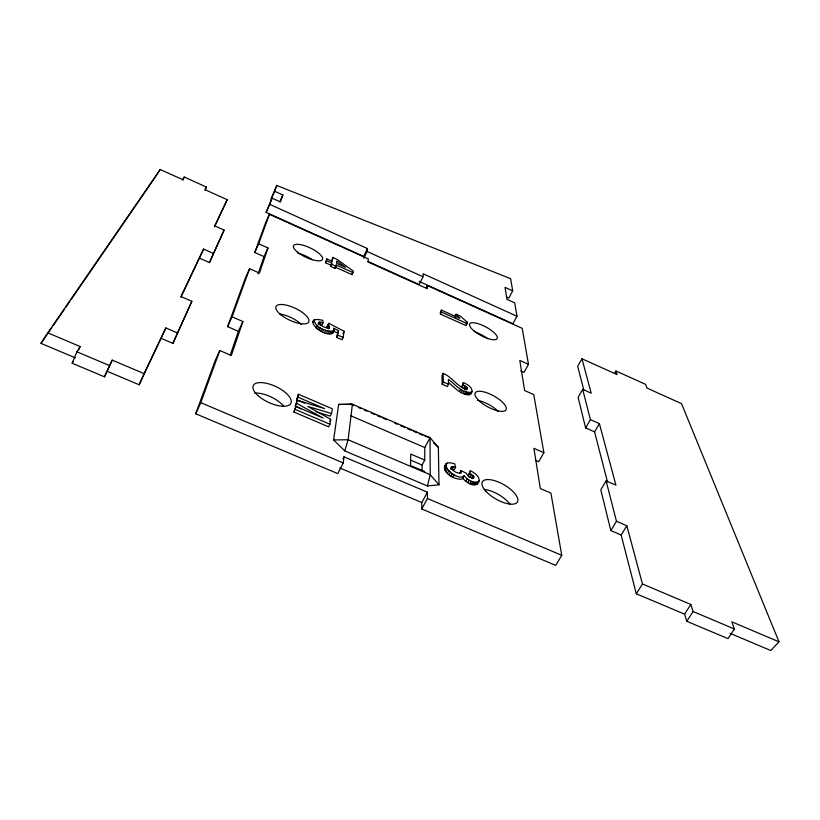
<?xml version="1.0" encoding="UTF-8"?>
<svg xmlns="http://www.w3.org/2000/svg" width="820" height="820" viewBox="0 0 820 820"><rect width="100%" height="100%" fill="white"/><g stroke="black" fill="none" stroke-linecap="round" stroke-linejoin="round"><path stroke-width="1.23" d="M422.033 470.823L422.074 465.032L424.739 460.051L424.78 447.546L430.039 437.706L352.405 404.239L338.65 404.444L333.607 439.971L344.748 450.877L427.435 485.983L438.997 484.794L438.362 447.341L430.039 437.706L425.078 436.25M367.924 261.436L419.133 284.519L423.058 276.77L423.079 273.747L516.959 316.233L512.9 323.746L419.174 281.444M535.388 460.266L538.709 461.711L543.875 452.671L533.892 448.325L540.339 488.566L550.917 493.117L561.751 555.304L555.734 565.39L421.757 508.974L421.808 502.578L427.435 492.195L344.01 456.853L342.924 458.974M448.724 382.755C454.731 387.542 461.926 396.306 470.485 394.317C475.323 389.049 467.543 384.426 463.382 382.55L461.793 387.009L466.067 389.941L467.267 387.706L462.982 384.785L463.382 382.55M470.926 392.821L470.485 394.317M479.177 480.776L478.695 481.586C473.437 484.005 467.39 479.72 464.079 475.754L462.705 478.255C466.006 482.232 472.064 486.506 477.312 484.066C482.693 478.572 475.057 472.914 470.362 470.762L468.199 475.825L471.51 477.947L472.884 475.467L469.573 473.345L470.362 470.762M477.896 482.18L477.312 484.066M520.782 370.958L524.031 372.403L528.49 364.336L522.217 328.348L427.312 285.524L427.312 288.702L367.975 261.949L368.344 258.925L269.431 214.286L258.679 243.806L267.986 247.958L259.427 273.08L249.598 268.724L232.08 316.827L242.894 321.532L231.312 355.49L219.801 350.529L215.076 360.861L195.703 413.782L337.799 473.622L343.262 462.921L344.01 456.853M363.813 258.208L367.093 251.473L367.462 248.583L269.729 204.354L272.025 198.173L280.409 201.976L282.849 194.996L274.608 191.255L276.76 185.453L510.645 278.697L512.695 290.854L508.83 298.07L506.657 297.076M464.079 475.754L463.167 476.666C453.942 480.53 434.6 457.919 454.751 463.833L455.612 467.277L454.249 469.768L450.713 469.05L452.076 466.549L455.612 467.277M462.705 478.255L461.783 479.177C454.598 480.007 439.92 472.125 446.223 463.566M352.989 272.547L336.261 265.044L335.257 267.146L351.975 274.638L352.989 272.547L353.215 271.01L337.286 259.489L332.899 257.521L331.526 261.498M351.975 274.638L352.21 273.091M298.439 394.246L297.834 397.136L324.628 408.626L297.188 400.211L296.543 403.255L323.09 418.046L295.887 406.412L293.97 412.05L328.646 426.841L329.958 424.237L330.696 419.307L307.787 406.423L331.567 413.536L332.295 408.78L298.439 394.246L296.563 399.719L304.722 403.214M322.967 322.875L321.204 322.301L320.087 324.617L321.85 325.181L322.967 322.875L322.813 320.353C299.526 314.777 322.783 338.773 332.817 333.084L334.242 330.111L333.555 328.123L338.527 330.696L336.692 337.399L342.042 339.746L343.18 337.43L344.103 331.28L328.933 323.346L326.811 327.211L328.287 328.758L329.404 326.442L327.938 324.904M336.692 337.399L338.527 330.696M332.899 257.521L332.151 261.313L326.842 258.925L326.483 260.657L331.803 263.056L330.573 266.326L335.031 268.324L336.261 265.044M335.031 268.324L335.257 267.146M330.573 266.326L331.803 263.056M300.796 408.954L295.272 405.869L297.188 400.211M330.808 265.147L325.478 262.759L326.842 258.925M293.97 412.05L295.887 406.412M427.435 485.983L430.213 474.729L430.039 437.706M344.748 450.877L348.141 439.756L352.405 404.239L338.65 404.444M230.235 355.091L238.394 331.331L242.894 321.532M258.064 274.003L264.04 256.609L267.986 247.958M195.703 413.782L200.797 402.681L219.801 350.529M238.394 331.331L227.601 326.637L245.498 277.734L249.598 268.724M264.04 256.609L254.743 252.468L265.721 222.476L269.431 214.286M367.462 248.583L363.66 256.393L266.1 212.37L272.025 198.173M47.775 332.828L160.187 169.494L182.655 179.621L184.233 177.048L206.414 187.062L204.99 189.686L227.201 199.69L214.686 225.869L224.106 230.071L213.518 253.452L203.596 249.065L180.912 296.512L191.87 301.288L177.54 332.961L165.886 327.938L144.053 373.602L112.227 360.123L104.478 376.831L72.17 363.229L76.906 351.79L80.135 346.532L47.775 332.828L41 343.365L75.43 357.889M78.72 349.945L80.135 346.532M314.183 319.954C314.921 327.446 327.016 332.643 333.945 330.778M182.901 180.185L184.233 177.048M104.478 376.831L112.227 360.123M205.072 190.178L206.414 187.062M107.43 371.388L139.174 384.775L144.053 373.602M139.174 384.775L165.886 327.938M180.943 297.27L203.596 249.065M227.201 199.69L214.553 226.863M161.314 338.393L172.938 343.375L177.54 332.961M191.87 301.288L172.938 343.375M199.578 258.218L209.479 262.584L213.518 253.452M224.106 230.071L209.479 262.584M332.817 333.084L334.242 330.111M276.76 185.453L271.082 199.055L274.608 191.255M266.1 212.37L269.729 204.354M254.743 252.468L258.679 243.806M279.815 201.669L282.849 194.996M227.601 326.637L232.08 316.827M325.478 262.759L326.483 260.657M313.066 322.27L314.747 319.431M316.048 327.979L317.176 325.653M318.109 323.787L318.857 322.25L321.204 322.301M318.683 324.412L319.8 322.106M317.473 329.015L318.601 326.688M319.031 329.988L320.159 327.662M320.702 330.901L321.829 328.574M322.486 331.752L323.623 329.414M328.933 323.346L326.811 327.211M324.617 332.612L325.745 330.286M327.682 328.031L328.81 325.714M326.565 333.248L327.692 330.921M328.984 328.615L329.404 326.442M328.318 333.648L329.455 331.331M296.563 399.719L297.834 397.136M329.896 333.832L331.024 331.516M295.272 405.869L296.543 403.255M331.208 333.791L332.336 331.475M332.182 333.545L333.309 331.229M333.381 330.747L334.14 329.209M342.975 333.576L344.103 331.28M331.567 413.536L330.286 416.109L316.018 411.855M329.835 421.039L330.696 419.307M426.174 287.769L427.312 285.524M456.012 314.214L459.856 318.396L441.406 310.124L440.36 312.154L440.412 314.111L466.098 325.622L467.164 323.603L467.051 321.993L460.42 316.192L456.012 314.214L454.956 316.223L455.674 317.237M440.412 314.111L441.457 312.071L441.406 310.124M465.985 324.002L467.051 321.993M467.267 387.706L467.369 389.131L466.662 389.346C457.17 386.989 452.158 376.882 443.128 373.356L441.959 375.58L442.175 384.272L447.341 386.548L448.54 384.293L448.366 379.332C455.12 384.18 462.357 394.071 471.684 392.083L472.053 391.458M442.175 384.272L443.364 382.017L443.128 373.356M459.466 391.55L460.666 389.305M461.793 387.009L462.982 384.785M461.291 392.585L462.5 390.34M463.864 388.085L465.053 385.861M465.258 389.049L466.457 386.825M463.197 393.508L464.407 391.263M464.837 394.154L466.047 391.909M466.334 394.604L467.533 392.36M467.666 394.851L468.876 392.606M468.855 394.891L470.065 392.657M469.819 394.717L471.018 392.483M421.757 508.974L427.445 498.519L427.435 492.195M444.276 467.902L445.639 465.391M444.409 466.867L447.002 463.013M444.501 469.153L445.865 466.641M445.106 470.475L446.469 467.964M446.09 471.859L447.464 469.347M447.464 473.314L448.837 470.803M449.114 474.739L450.487 472.228M452.209 469.163L453.562 466.672M450.918 476.02L452.291 473.509M452.876 477.168L454.249 474.657M459.661 473.099L461.024 470.608L466.18 473.16L468.814 476.789L473.202 478.337L474.093 477.383L472.884 475.467M468.199 475.825L469.573 473.345M465.842 481.432L467.226 478.921M470.106 476.881L471.479 474.401M467.718 482.693L469.101 480.182M469.788 483.728L471.182 481.227M472.853 478.142L473.765 476.481M471.285 484.292L472.668 481.791M472.679 484.661L474.073 482.17M473.991 484.856L475.385 482.355M475.21 484.856L476.594 482.355M476.451 484.599L477.845 482.109M730.087 633.347L770.749 650.506L779 641.814L681.522 403.645L646.99 388.075L645.658 384.385L615.974 370.999L617.132 374.617L581.974 358.77L577.68 366.345L583.871 390.34M581.974 358.77L591.22 393.19L582.672 389.377L578.11 397.331L585.624 427.927L594.572 431.884L607.456 481.863M614.733 373.131L615.974 370.999M585.624 427.927L590.42 419.645L582.672 389.377M594.572 431.884L599.389 423.622L590.42 419.645M599.389 423.622L615.922 485.173L606.113 480.899L600.804 489.806L610.818 530.581L621.15 535.009L636.299 593.782L684.567 614.149L686.781 621.283L727.976 638.626L734.402 628.991L731.799 621.816L779 641.814M610.818 530.581L616.455 521.274L606.113 480.899M72.17 363.229L73.472 361.087M621.15 535.009L626.818 525.743L616.455 521.274M636.299 593.782L642.46 583.973L626.818 525.743M155.79 176.3L160.187 169.494M684.567 614.149L690.84 604.463L642.46 583.973M686.781 621.283L693.105 611.535L690.84 604.463M41 343.365L51.834 327.6M53.279 325.499L64.124 309.724M65.569 307.623L69.905 301.319M71.35 299.218L155.164 177.274M318.857 322.25L318.683 323.531L319.667 324.566L323.962 326.995L328.184 328.308L329.312 328.195L329.732 327.077M313.63 321.737L314.46 321.419M452.076 466.549L450.897 467.625C452.548 471.213 457.406 473.693 461.27 473.048L461.024 470.608M445.649 465.514L446.746 465.186M333.607 439.971L348.141 439.756L430.213 474.729L438.997 484.794M200.797 402.681L343.262 462.921M427.445 498.519L561.751 555.304M693.105 611.535L734.402 628.991M76.906 351.79L109.306 365.484M339.767 467.964L421.808 502.578M295.251 409.416L329.958 424.237M410.451 460.061L422.074 465.032M424.709 471.572L410.492 465.514L410.769 454.075L424.739 460.051M350.499 404.106L353.994 405.613M358.658 407.622L360.984 408.626M364.48 410.133L366.806 411.138M371.47 413.147L374.965 414.654M377.303 415.658L380.798 417.165M383.124 418.169L386.62 419.676M394.779 423.192L397.106 424.196M400.601 425.703L405.264 427.712M407.591 428.716L411.086 430.223M413.423 431.228L416.919 432.734M419.245 433.739L422.741 435.246M350.847 415.801L424.78 447.546M443.364 382.017L448.54 384.293M337.819 335.083L343.18 337.43M528.49 364.336L519.798 360.452L524.626 390.545L533.758 394.594L543.875 452.671M441.457 312.071L467.164 323.603M331.577 264.224L336.036 266.223M367.093 251.473L423.058 276.77M512.695 290.854L505.079 287.389L506.924 299.31L514.714 302.846L516.959 316.233M333.422 330.942L337.399 333.002M433.79 443.138L438.362 447.341M333.012 331.516L333.115 332.418M477.465 400.314A17.527 6.355 28.7 0 1 498.14 411.425M475.098 332.018A15.529 5.012 28 0 1 487.623 338.721M298.008 253.267A15.98 5.217 25.3 0 1 312.43 259.725M484.189 489.427A20.141 8.313 30 0 1 510.163 504.474M279.712 313.957A18.05 6.673 25.1 0 1 301.422 324.535M254.63 393.026A20.736 8.846 25 0 1 283.587 406.054M336.989 261.16L336.589 263.302L345.579 267.34L336.989 261.16M474.103 330.993A15.57 4.92 28 0 0 497.063 338.721A15.57 4.92 28 0 0 479.105 324.002A15.57 4.92 28 0 0 474.103 330.993M480.192 401.749A17.579 6.252 28.7 0 0 506.001 409.805A17.579 6.252 28.7 0 0 485.645 392.39A17.579 6.252 28.7 0 0 480.192 401.749M296.871 251.607A16.021 5.135 25.3 0 0 321.809 260.165A16.021 5.135 25.3 0 0 305.296 245.928A16.021 5.135 25.3 0 0 296.871 251.607M486.086 491.467A20.203 8.19 29.9 0 0 516.774 502.762A20.203 8.19 29.9 0 0 496.858 481.422A20.203 8.19 29.9 0 0 486.086 491.467M280.942 314.839A18.101 6.57 25.2 0 0 308.545 322.301A18.101 6.57 25.2 0 0 287.717 305.481A18.101 6.57 25.2 0 0 280.942 314.839M257.931 395.517A20.797 8.702 25.1 0 0 290.413 404.096A20.797 8.702 25.1 0 0 267.996 383.678A20.797 8.702 25.1 0 0 257.931 395.517"/></g></svg>
